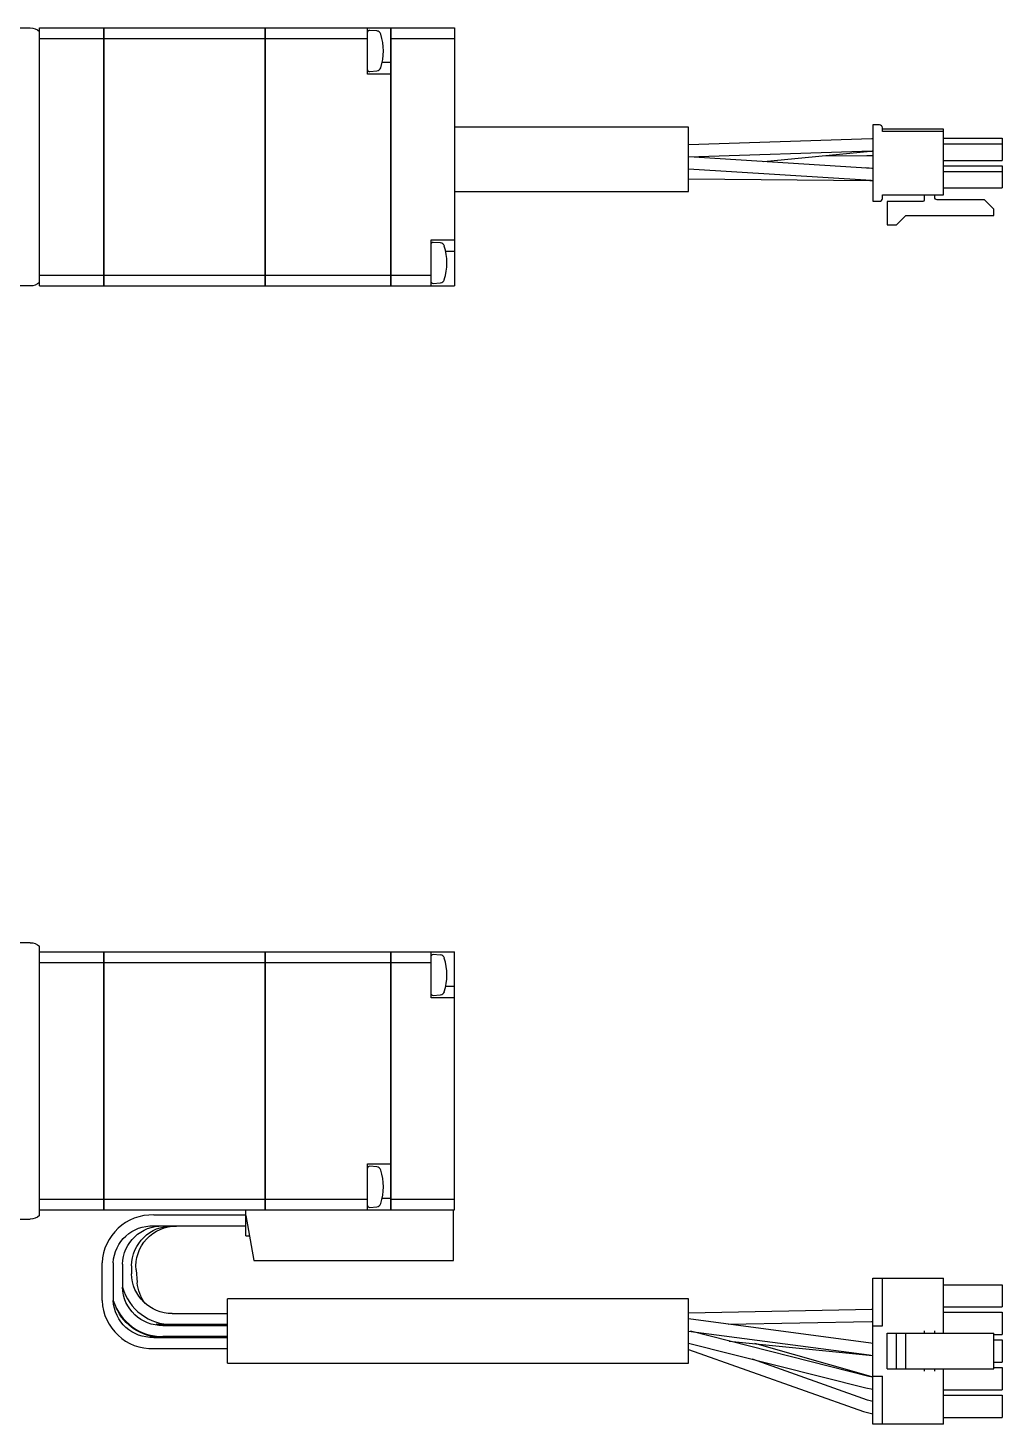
# Model space of a CAD drawing. Extents: x 0 to 725, y -8 to 410.
# Drawn here: x 228.9 to 334.5, y 258.5 to 410.1 of the extents above; entities that cross this region are included whole.
import ezdxf

# ---------------------------------------------------------------- set-up
doc = ezdxf.new("R2010")
doc.units = 0
doc.header["$LTSCALE"] = 0.5
doc.layers.add('MSM_CONTINUOUS', color=7, linetype='CONTINUOUS')

msp = doc.modelspace()

# ---------------------------------------------------------------- linework, layer by layer
at = {"layer": 'MSM_CONTINUOUS'}
for p, q in [((209.61, 410.07), (229.11, 410.07)), ((230.11, 382.07), (230.11, 410.07)), ((230.11, 410.07), (237.1, 410.07)), ((237.1, 382.07), (237.1, 410.07)), ((237.11, 410.06), (237.1, 410.06)), ((237.11, 410.07), (237.11, 382.07)), ((237.11, 410.07), (254.6, 410.07)), ((254.6, 382.07), (254.6, 410.07)), ((254.61, 410.06), (254.6, 410.06)), ((254.61, 410.07), (254.61, 382.07)), ((254.61, 410.07), (268.21, 410.07)), ((265.71, 405.07), (265.71, 410.07)), ((266.7, 409.74), (265.93, 409.8)), ((268.21, 382.07), (268.21, 410.07)), ((268.21, 410.06), (268.22, 410.06)), ((268.22, 410.07), (268.22, 382.07)), ((268.22, 410.07), (275.11, 410.07)), ((275.11, 410.07), (275.11, 382.07)), ((230.11, 408.92), (237.1, 408.92)), ((237.11, 408.91), (237.1, 408.91)), ((237.11, 408.92), (254.6, 408.92)), ((254.61, 408.91), (254.6, 408.91)), ((254.61, 408.92), (265.71, 408.92)), ((268.21, 408.91), (268.22, 408.91)), ((268.22, 408.92), (275.11, 408.92)), ((268.21, 406.32), (267.28, 406.32)), ((268.21, 405.07), (265.71, 405.07)), ((265.93, 405.34), (266.7, 405.41)), ((300.51, 399.31), (275.11, 399.31)), ((300.51, 392.31), (300.51, 399.31)), ((320.51, 399.54), (320.51, 391.26)), ((321.23, 399.54), (320.51, 399.54)), ((321.53, 398.83), (321.53, 399.24)), ((328.16, 399.08), (321.53, 399.08)), ((328.16, 398.83), (321.53, 398.83)), ((328.16, 391.97), (328.16, 399.08)), ((320.4, 398.02), (300.51, 397.37)), ((320.51, 398.02), (320.4, 398.02)), ((328.16, 398.1), (334.51, 398.1)), ((328.16, 397.5), (334.51, 397.5)), ((334.51, 398.1), (334.51, 395.7)), ((300.51, 396.07), (320.44, 396.72)), ((320.39, 394.83), (300.53, 396.07)), ((308.67, 395.56), (320.23, 396.69)), ((314.99, 396.18), (319.85, 396.22)), ((319.85, 396.22), (320.51, 396.22)), ((320.23, 396.69), (320.51, 396.71)), ((320.44, 396.72), (320.51, 396.72)), ((328.16, 395.7), (334.51, 395.7)), ((300.51, 394.77), (320.31, 393.53)), ((320.51, 394.83), (319.73, 394.87)), ((320.51, 394.82), (320.39, 394.83)), ((328.16, 395.1), (334.51, 395.1)), ((328.16, 394.5), (334.51, 394.5)), ((334.51, 395.1), (334.51, 392.7)), ((300.51, 393.68), (320.18, 393.52)), ((320.18, 393.52), (320.51, 393.52)), ((320.31, 393.53), (320.51, 393.52)), ((328.16, 392.7), (334.51, 392.7)), ((275.11, 392.31), (300.51, 392.31)), ((320.51, 391.26), (321.23, 391.26)), ((321.53, 391.97), (328.16, 391.97)), ((321.53, 391.56), (321.53, 391.97)), ((325.91, 391.22), (322.06, 391.22)), ((322.06, 391.22), (322.06, 388.69)), ((326.06, 391.97), (326.06, 391.37)), ((327.21, 391.69), (327.21, 391.97)), ((332.62, 391.41), (327.49, 391.41)), ((333.62, 390.41), (332.62, 391.41)), ((323.06, 388.69), (324.08, 389.71)), ((324.08, 389.71), (333.62, 389.71)), ((333.62, 389.71), (333.62, 390.41)), ((322.06, 388.69), (323.06, 388.69)), ((272.61, 387.07), (275.11, 387.07)), ((272.61, 382.07), (272.61, 387.07)), ((273.59, 386.74), (272.82, 386.8)), ((275.11, 385.82), (274.17, 385.82)), ((229.11, 382.07), (227.11, 382.07)), ((230.11, 383.23), (237.1, 383.23)), ((230.11, 382.07), (237.1, 382.07)), ((237.11, 383.23), (237.1, 383.23)), ((237.11, 382.08), (237.1, 382.08)), ((237.11, 383.23), (254.6, 383.23)), ((237.11, 382.07), (254.6, 382.07)), ((254.61, 383.23), (254.6, 383.23)), ((254.61, 382.08), (254.6, 382.08)), ((254.61, 383.23), (268.21, 383.23)), ((254.61, 382.07), (268.21, 382.07)), ((268.21, 383.23), (268.22, 383.23)), ((268.21, 382.08), (268.22, 382.08)), ((268.22, 383.23), (272.61, 383.23)), ((268.22, 382.07), (275.11, 382.07)), ((272.82, 382.34), (273.59, 382.41)), ((229.11, 310.78), (215.11, 310.78)), ((230.11, 281.16), (230.11, 310.4)), ((230.11, 309.78), (237.1, 309.78)), ((237.1, 281.78), (237.1, 309.78)), ((237.11, 309.77), (237.1, 309.77)), ((237.11, 309.78), (237.11, 281.78)), ((237.11, 309.78), (254.6, 309.78)), ((254.6, 281.78), (254.6, 309.78)), ((254.61, 309.77), (254.6, 309.77)), ((254.61, 309.78), (254.61, 281.78)), ((254.61, 309.78), (268.21, 309.78)), ((268.21, 281.78), (268.21, 309.78)), ((268.21, 309.77), (268.22, 309.77)), ((268.22, 309.78), (268.22, 281.78)), ((268.22, 309.78), (275.11, 309.78)), ((272.61, 304.78), (272.61, 309.78)), ((273.59, 309.44), (272.82, 309.51)), ((275.11, 281.78), (275.11, 309.78)), ((230.11, 308.63), (237.1, 308.63)), ((237.11, 308.62), (237.1, 308.62)), ((237.11, 308.63), (254.6, 308.63)), ((254.61, 308.62), (254.6, 308.62)), ((254.61, 308.63), (268.21, 308.63)), ((268.21, 308.62), (268.22, 308.62)), ((268.22, 308.63), (272.61, 308.63)), ((275.11, 304.78), (272.61, 304.78)), ((272.82, 305.05), (273.59, 305.12)), ((275.11, 306.03), (274.17, 306.03)), ((265.71, 281.78), (265.71, 286.78)), ((265.71, 286.78), (268.21, 286.78)), ((266.7, 286.44), (265.93, 286.51)), ((230.11, 282.93), (237.1, 282.93)), ((237.11, 282.93), (237.1, 282.93)), ((237.11, 282.93), (254.6, 282.93)), ((254.61, 282.93), (254.6, 282.93)), ((254.61, 282.93), (265.71, 282.93)), ((265.93, 282.05), (266.7, 282.12)), ((268.21, 283.03), (267.28, 283.03)), ((268.21, 282.93), (268.22, 282.93)), ((268.22, 282.93), (275.11, 282.93)), ((215.11, 280.78), (229.11, 280.78)), ((230.11, 281.78), (237.1, 281.78)), ((237.11, 281.79), (237.1, 281.79)), ((237.11, 281.78), (275.11, 281.78)), ((242.51, 281.23), (252.51, 281.23)), ((252.51, 278.98), (252.51, 281.78)), ((252.51, 281.18), (253.38, 276.28)), ((254.61, 281.79), (254.6, 281.79)), ((268.21, 281.79), (268.22, 281.79)), ((275.01, 276.28), (275.01, 281.78)), ((252.51, 280.03), (242.51, 280.03)), ((245, 280.03), (244.76, 280.03)), ((252.51, 278.98), (252.9, 278.98)), ((236.91, 271.93), (236.91, 276.03)), ((238.11, 276.03), (238.11, 271.93)), ((239.11, 275.87), (239.11, 273.39)), ((253.38, 276.28), (275.01, 276.28)), ((240.11, 275.72), (240.11, 274.84)), ((240.59, 275.26), (240.71, 273.88)), ((320.51, 258.53), (320.51, 274.38)), ((320.51, 274.38), (328.16, 274.38)), ((321.53, 269.19), (321.53, 274.38)), ((328.16, 268.39), (328.16, 274.38)), ((328.16, 273.66), (334.51, 273.66)), ((334.51, 273.66), (334.51, 271.26)), ((238.13, 271.94), (238.11, 271.97)), ((250.51, 265.13), (250.51, 272.13)), ((300.51, 272.13), (250.51, 272.13)), ((300.51, 265.13), (300.51, 272.13)), ((244.51, 270.53), (250.51, 270.53)), ((320.41, 270.98), (300.51, 270.58)), ((320.27, 267.32), (300.51, 269.94)), ((320.51, 270.98), (320.34, 270.98)), ((320.51, 270.98), (320.41, 270.98)), ((328.16, 271.26), (334.51, 271.26)), ((328.16, 270.66), (334.51, 270.66)), ((334.51, 270.66), (334.51, 268.26)), ((242.8, 269.39), (242.78, 269.39)), ((242.78, 269.39), (242.8, 269.38)), ((243.51, 269.33), (242.8, 269.39)), ((242.8, 269.38), (244.01, 269.23)), ((250.51, 269.33), (243.51, 269.33)), ((243.51, 269.23), (250.51, 269.23)), ((300.51, 268.62), (320.1, 266.03)), ((320.07, 263.71), (300.73, 268.6)), ((304.82, 269.37), (320.36, 269.68)), ((320.36, 269.68), (320.51, 269.68)), ((320.51, 269.19), (321.53, 269.19)), ((322.06, 264.53), (322.06, 268.39)), ((322.06, 268.39), (333.62, 268.39)), ((323.06, 264.53), (323.06, 268.39)), ((324.08, 264.53), (324.08, 268.39)), ((326.06, 268.64), (326.06, 268.39)), ((327.21, 268.39), (327.21, 268.64)), ((333.62, 264.53), (333.62, 268.39)), ((333.62, 268.26), (334.51, 268.26)), ((242.51, 267.93), (250.51, 267.93)), ((242.51, 266.73), (250.51, 266.73)), ((250.51, 268.03), (243.51, 268.03)), ((300.51, 267.31), (319.75, 262.45)), ((304.93, 267.54), (320.11, 266.02)), ((320.02, 263.75), (307.7, 267.26)), ((320.51, 267.29), (320.27, 267.32)), ((333.62, 267.66), (334.51, 267.66)), ((334.51, 267.66), (334.51, 265.26)), ((300.51, 266.64), (319.48, 259.91)), ((319.92, 261.13), (307.44, 265.56)), ((320.1, 266.03), (320.51, 265.99)), ((320.11, 266.02), (320.51, 265.99)), ((333.62, 265.26), (334.51, 265.26)), ((250.51, 265.13), (300.51, 265.13)), ((320.51, 263.64), (320.02, 263.75)), ((320.51, 263.62), (320.07, 263.71)), ((320.51, 263.73), (321.53, 263.73)), ((321.53, 258.53), (321.53, 263.73)), ((322.06, 264.53), (333.62, 264.53)), ((326.06, 264.53), (326.06, 264.28)), ((327.21, 264.28), (327.21, 264.53)), ((328.16, 258.53), (328.16, 264.53)), ((333.62, 264.66), (334.51, 264.66)), ((334.51, 264.66), (334.51, 262.26)), ((319.75, 262.45), (320.51, 262.31)), ((328.16, 262.26), (334.51, 262.26)), ((320.51, 260.97), (319.91, 261.13)), ((328.16, 261.66), (334.51, 261.66)), ((334.51, 261.66), (334.51, 259.26)), ((319.48, 259.91), (320.51, 259.65)), ((319.48, 259.91), (320.51, 259.65)), ((328.16, 259.26), (334.51, 259.26)), ((328.16, 258.53), (320.51, 258.53))]:
    msp.add_line(p, q, dxfattribs=at)
at = {"layer": 'MSM_CONTINUOUS', "extrusion": (0, 0, -1)}
for centre, radius, start, end in [((-229.11, 408.57), 1.5, 90, 131.8103), ((-325.91, 391.37), 0.15, 180, 270), ((-327.49, 391.69), 0.28, 270, 0), ((-229.11, 383.57), 1.5, 228.1897, 270), ((-229.11, 309.28), 1.5, 90, 131.8103), ((-229.11, 282.28), 1.5, 228.1897, 270), ((-242.33, 275.82), 4.22, 2.8542, 92.5704), ((-243.4, 275.75), 4.29, 1.642, 91.5567), ((-244.47, 275.67), 4.36, 0.5892, 90.5857), ((-244.96, 275.64), 4.39, 355.0821, 90.1308), ((-244.47, 274.89), 4.36, 269.4314, 359.3937), ((-243.4, 273.52), 4.29, 268.4892, 358.3121), ((-245.07, 274.26), 4.37, 322.9581, 354.9542), ((-242.33, 272.15), 4.22, 267.5064, 357.069), ((-243.41, 273.38), 5.45, 271.1091, 336.0046)]:
    msp.add_arc(centre, radius, start, end, dxfattribs=at)
at = {"layer": 'MSM_CONTINUOUS'}
for centre, radius, start, end in [((265.91, 409.6), 0.2, 85, 180), ((266.66, 409.24), 0.5, 17.6292, 85), ((261.41, 407.57), 6, 342.3708, 17.6292), ((265.91, 405.54), 0.2, 180, 275), ((266.66, 405.91), 0.5, 275, 342.3708), ((321.23, 399.24), 0.3, 360, 90), ((321.23, 391.56), 0.3, 270, 360), ((272.8, 386.6), 0.2, 85, 161.8051), ((273.55, 386.24), 0.5, 17.6292, 85), ((268.3, 384.57), 6, 342.3708, 17.6292), ((272.8, 382.54), 0.2, 198.1949, 275), ((273.55, 382.91), 0.5, 275, 342.3708), ((272.8, 309.31), 0.2, 85, 161.8051), ((273.55, 308.95), 0.5, 17.6292, 85), ((268.3, 307.28), 6, 342.3708, 17.6292), ((272.8, 305.25), 0.2, 198.1949, 275), ((273.55, 305.61), 0.5, 275, 342.3708), ((265.91, 286.31), 0.2, 85, 180), ((266.66, 285.95), 0.5, 17.6292, 85), ((261.41, 284.28), 6, 342.3708, 17.6292), ((265.91, 282.25), 0.2, 180, 275), ((266.66, 282.61), 0.5, 275, 342.3708), ((242.32, 275.82), 5.41, 87.9657, 177.8137), ((244.49, 274.92), 5.59, 195.9654, 270.2921), ((242.32, 272.13), 5.41, 182.1273, 272.0933), ((243.44, 273.6), 5.57, 197.3809, 270.7723)]:
    msp.add_arc(centre, radius, start, end, dxfattribs=at)

doc.saveas('drawing.dxf')
